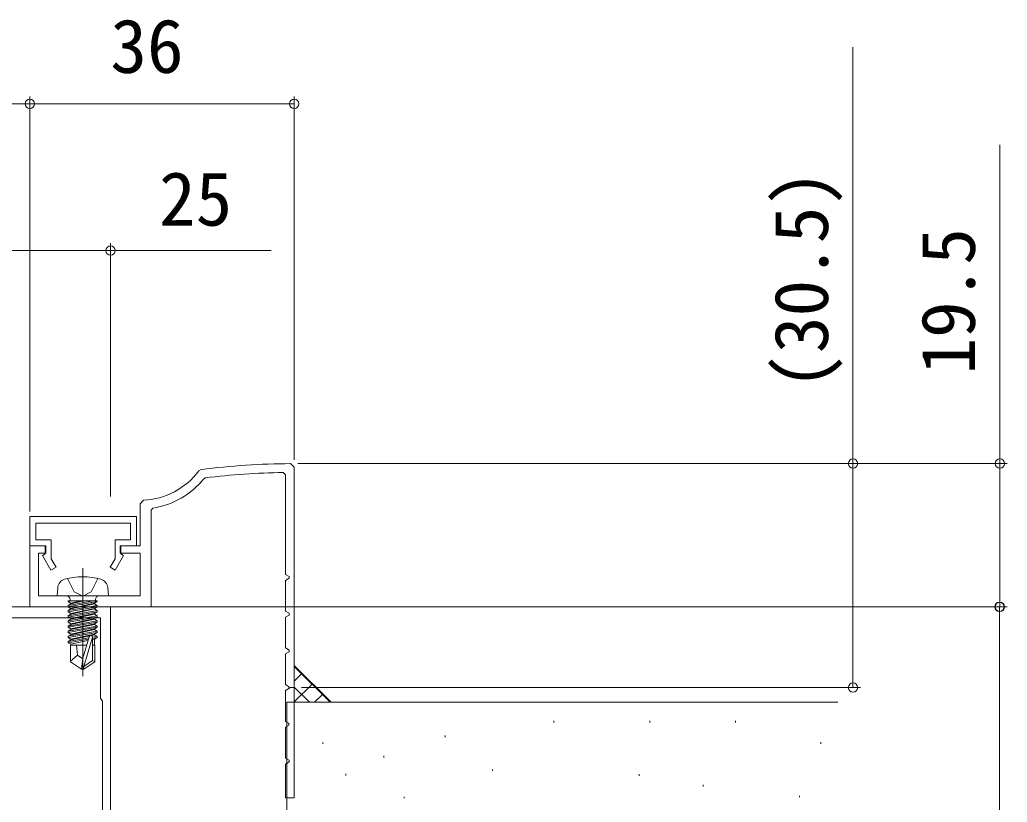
# Model space of a CAD drawing. Units: millimetres, scale not verified. Extents: x -1188 to -198, y -840 to 760.
# Drawn here: x -485.4 to -350.9, y -468.7 to -362.2 of the extents above; entities that cross this region are included whole.
import ezdxf
from ezdxf.enums import TextEntityAlignment as Align

# ---------------------------------------------------------------- set-up
doc = ezdxf.new("R2010")
doc.units = ezdxf.units.MM
doc.header["$LTSCALE"] = 4
doc.linetypes.add('CHAIN2', pattern=[12, 9, -1, 1, -1])
doc.linetypes.add('DASHED3', pattern=[4, 3, -1])
for name, color, linetype, lineweight in [('0-3_YKK_11', 7, 'Continuous', 9), ('0-6_YKK_13', 4, 'Continuous', 9), ('0-8_YKK_D', 6, 'Continuous', 9), ('0-9_YSS_K', 3, 'Continuous', 9), ('0-A_YSS_KE', 3, 'Continuous', 9)]:
    doc.layers.add(name, color=color, linetype=linetype, lineweight=lineweight)
doc.styles.add('ＭＳ ゴシック', font='')
doc.styles.get('ＭＳ ゴシック').set_extended_font_data('MS Gothic')

msp = doc.modelspace()

# ---------------------------------------------------------------- linework, layer by layer
at = {"layer": '0-3_YKK_11'}
for p, q in [((-460.664, -423.401), (-461.001, -423.597)), ((-460.3, -424.649), (-460.103, -424.54)), ((-449.504, -423.807), (-449.2, -424.107)), ((-449.2, -424.107), (-449.2, -437.692)), ((-468.524, -427.585), (-469, -428.084)), ((-469, -428.084), (-469, -433.796)), ((-467.5, -428.954), (-467.247, -428.658)), ((-484, -433.796), (-484, -429.796)), ((-484, -429.796), (-469.5, -429.796)), ((-484, -433.796), (-484, -429.796)), ((-484, -429.796), (-469.5, -429.796)), ((-469.5, -429.796), (-469.5, -433.796)), ((-469.5, -429.796), (-469.5, -433.796)), ((-467.5, -442.096), (-467.5, -428.954)), ((-483.2, -430.696), (-483.2, -432.996)), ((-470.3, -430.696), (-483.2, -430.696)), ((-483.2, -430.696), (-483.2, -432.996)), ((-470.3, -430.696), (-483.2, -430.696)), ((-470.3, -432.996), (-470.3, -430.696)), ((-470.3, -432.996), (-470.3, -430.696)), ((-481.9, -433.796), (-484, -433.796)), ((-481.9, -433.796), (-484, -433.796)), ((-484, -433.796), (-484, -442.096)), ((-481.8, -433.796), (-484, -433.796)), ((-483.2, -432.996), (-481.1, -432.996)), ((-483.2, -432.996), (-481.1, -432.996)), ((-481.9, -434.896), (-481.9, -433.796)), ((-481.9, -434.896), (-481.9, -433.796)), ((-481.8, -434.796), (-481.8, -433.796)), ((-481.1, -432.996), (-481.1, -435.544)), ((-481.1, -432.996), (-481.1, -435.544)), ((-472.4, -432.996), (-470.3, -432.996)), ((-472.4, -435.544), (-472.4, -432.996)), ((-472.4, -432.996), (-470.3, -432.996)), ((-472.4, -435.544), (-472.4, -432.996)), ((-471.7, -433.796), (-471.7, -434.796)), ((-469, -433.796), (-471.7, -433.796)), ((-471.6, -433.796), (-471.6, -434.896)), ((-469.5, -433.796), (-471.6, -433.796)), ((-471.6, -433.796), (-471.6, -434.896)), ((-469.5, -433.796), (-471.6, -433.796)), ((-482.8, -434.796), (-481.8, -434.796)), ((-482.8, -440.596), (-482.8, -434.796)), ((-482.273, -435.111), (-481.9, -434.896)), ((-482.273, -435.111), (-481.9, -434.896)), ((-481.127, -437.096), (-482.273, -435.111)), ((-481.127, -437.096), (-482.273, -435.111)), ((-481.1, -435.544), (-480.435, -436.696)), ((-481.1, -435.544), (-480.435, -436.696)), ((-473.065, -436.696), (-472.4, -435.544)), ((-473.065, -436.696), (-472.4, -435.544)), ((-471.227, -435.111), (-472.373, -437.096)), ((-471.227, -435.111), (-472.373, -437.096)), ((-471.7, -434.796), (-469, -434.796)), ((-471.6, -434.896), (-471.227, -435.111)), ((-471.6, -434.896), (-471.227, -435.111)), ((-469, -434.796), (-469, -440.596)), ((-480.435, -436.696), (-481.127, -437.096)), ((-480.435, -436.696), (-481.127, -437.096)), ((-472.373, -437.096), (-473.065, -436.696)), ((-472.373, -437.096), (-473.065, -436.696)), ((-449.2, -437.692), (-448.7, -437.981)), ((-448.7, -438.211), (-449.2, -438.5)), ((-448.7, -437.981), (-448.7, -438.211)), ((-449.2, -438.5), (-449.2, -442.692)), ((-469, -440.596), (-482.8, -440.596)), ((-472.999, -442.096), (-497.999, -442.096)), ((-484, -442.096), (-467.5, -442.096)), ((-473, -486.638), (-472.999, -442.096)), ((-496.6, -443.596), (-474.4, -443.596)), ((-474.4, -443.596), (-474.4, -454.596)), ((-449.2, -442.692), (-448.7, -442.981)), ((-448.7, -443.211), (-449.2, -443.5)), ((-449.2, -443.5), (-449.2, -447.692)), ((-448.7, -442.981), (-448.7, -443.211)), ((-449.2, -447.692), (-448.7, -447.981)), ((-448.7, -448.211), (-449.2, -448.5)), ((-449.2, -448.5), (-449.2, -452.692)), ((-448.7, -447.981), (-448.7, -448.211)), ((-449.2, -452.692), (-448.8, -452.923)), ((-448.8, -452.923), (-448.7, -453.096)), ((-448.5, -453.096), (-449.2, -453.5)), ((-449.2, -453.5), (-449.2, -457.692)), ((-448, -453.096), (-448.5, -453.096)), ((-448, -458.096), (-448, -453.096)), ((-474.4, -454.596), (-474.1, -454.896)), ((-474.1, -454.896), (-474.1, -476.696)), ((-449.2, -457.692), (-448.8, -457.923)), ((-448.8, -458.269), (-449.2, -458.5)), ((-448.8, -457.923), (-448.7, -458.096)), ((-448.7, -458.096), (-448.8, -458.269)), ((-448, -468.096), (-448, -458.096)), ((-449.2, -458.5), (-449.2, -462.692)), ((-449.2, -462.692), (-448.7, -462.981)), ((-448.7, -463.211), (-449.2, -463.5)), ((-449.2, -463.5), (-449.2, -468.096)), ((-448.7, -462.981), (-448.7, -463.211)), ((-449.2, -468.096), (-448, -468.096))]:
    msp.add_line(p, q, dxfattribs=at)
msp.add_lwpolyline([(-448, -453.096), (-448, -423.097), (-448.503, -422.597)], dxfattribs=at)
for centre, radius, start, end in [((-448, -522.596), 100, 90.28789, 97.27556), ((-469, -417.596), 10, 272.72939, 323.12247), ((-469, -417.596), 11.2, 279.00505, 320.96974), ((-448, -522.596), 98.8, 90.87253, 97.03664)]:
    msp.add_arc(centre, radius, start, end, dxfattribs=at)
at = {"layer": '0-6_YKK_13', "linetype": 'CHAIN2'}
msp.add_line((-476.8, -436.843), (-476.8, -451.526), dxfattribs=at)
at = {"layer": '0-6_YKK_13', "linetype": 'DASHED3'}
for p, q in [((-478.85, -438.233), (-477.945, -440.048)), ((-474.75, -438.233), (-475.655, -440.048)), ((-477.945, -440.048), (-476.8, -440.657)), ((-475.655, -440.048), (-476.8, -440.657))]:
    msp.add_line(p, q, dxfattribs=at)
at = {"layer": '0-6_YKK_13'}
for p, q in [((-480.3, -440.596), (-480.202, -439.477)), ((-473.3, -440.596), (-473.398, -439.477)), ((-473.3, -440.596), (-480.3, -440.596)), ((-475.315, -441.296), (-478.779, -441.909)), ((-478.779, -441.383), (-478.285, -441.296)), ((-478.779, -441.296), (-478.779, -441.383)), ((-474.821, -441.296), (-478.779, -441.296)), ((-478.779, -442.083), (-474.821, -441.383)), ((-478.779, -441.383), (-478.4, -441.602)), ((-478.779, -441.909), (-478.4, -441.69)), ((-478.779, -441.909), (-478.779, -442.083)), ((-474.821, -441.909), (-478.779, -442.609)), ((-478.779, -442.083), (-478.4, -442.302)), ((-478.779, -442.783), (-474.821, -442.083)), ((-478.53, -441.096), (-478.53, -441.296)), ((-478.4, -441.69), (-476.599, -441.296)), ((-477.001, -441.296), (-478.4, -441.602)), ((-478.4, -441.69), (-478.4, -441.602)), ((-478.4, -442.39), (-475.2, -441.69)), ((-475.2, -441.69), (-475.2, -441.602)), ((-474.821, -441.909), (-475.2, -441.69)), ((-475.07, -441.096), (-475.07, -441.296)), ((-478.779, -442.609), (-478.4, -442.39)), ((-478.779, -442.609), (-478.779, -442.783)), ((-474.821, -442.609), (-478.779, -443.309)), ((-478.779, -442.783), (-478.4, -443.002)), ((-478.779, -443.483), (-474.821, -442.783)), ((-478.779, -443.309), (-478.4, -443.09)), ((-478.779, -443.309), (-478.779, -443.483)), ((-474.821, -443.309), (-478.779, -444.009)), ((-478.779, -443.483), (-478.4, -443.702)), ((-478.779, -444.183), (-474.821, -443.483)), ((-478.4, -442.39), (-478.4, -442.302)), ((-478.4, -443.09), (-475.2, -442.39)), ((-478.4, -443.09), (-478.4, -443.002)), ((-475.2, -443.002), (-478.4, -443.702)), ((-478.4, -443.79), (-475.2, -443.09)), ((-475.2, -442.39), (-475.2, -442.302)), ((-474.821, -442.609), (-475.2, -442.39)), ((-474.821, -442.783), (-475.2, -443.002)), ((-475.2, -443.09), (-475.2, -443.002)), ((-474.821, -443.309), (-475.2, -443.09)), ((-474.821, -443.483), (-475.2, -443.702)), ((-474.821, -442.609), (-474.821, -442.783)), ((-474.821, -443.309), (-474.821, -443.483)), ((-478.779, -444.009), (-478.4, -443.79)), ((-474.821, -444.009), (-478.779, -444.709)), ((-478.779, -444.009), (-478.779, -444.183)), ((-478.779, -444.883), (-474.821, -444.183)), ((-478.779, -444.183), (-478.4, -444.402)), ((-478.779, -444.709), (-478.4, -444.49)), ((-474.821, -444.709), (-478.779, -445.409)), ((-478.779, -444.709), (-478.779, -444.883)), ((-478.779, -445.583), (-474.821, -444.883)), ((-478.779, -444.883), (-478.4, -445.102)), ((-475.2, -443.702), (-478.4, -444.402)), ((-478.4, -443.79), (-478.4, -443.702)), ((-478.4, -444.49), (-475.2, -443.79)), ((-475.2, -444.402), (-478.4, -445.102)), ((-478.4, -444.49), (-478.4, -444.402)), ((-478.4, -445.19), (-475.2, -444.49)), ((-475.2, -443.79), (-475.2, -443.702)), ((-474.821, -444.009), (-475.2, -443.79)), ((-474.821, -444.183), (-475.2, -444.402)), ((-475.2, -444.49), (-475.2, -444.402)), ((-474.821, -444.709), (-475.2, -444.49)), ((-474.821, -444.883), (-475.2, -445.102)), ((-474.821, -444.009), (-474.821, -444.183)), ((-474.821, -444.709), (-474.821, -444.883)), ((-478.779, -445.409), (-478.4, -445.19)), ((-474.821, -445.409), (-478.779, -446.109)), ((-478.779, -445.409), (-478.779, -445.583)), ((-478.779, -446.283), (-474.821, -445.583)), ((-478.779, -445.583), (-478.4, -445.802)), ((-478.779, -446.109), (-478.4, -445.89)), ((-478.779, -446.109), (-478.779, -446.283)), ((-478.779, -446.283), (-478.4, -446.502)), ((-475.977, -446.313), (-478.779, -446.809)), ((-475.2, -445.102), (-478.4, -445.802)), ((-478.4, -445.19), (-478.4, -445.102)), ((-478.4, -445.89), (-475.2, -445.19)), ((-475.2, -445.802), (-478.4, -446.502)), ((-478.4, -445.89), (-478.4, -445.802)), ((-478.4, -446.59), (-475.2, -445.89)), ((-476.8, -449.09), (-475.94, -446.189)), ((-476.65, -450.234), (-475.45, -446.244)), ((-474.821, -446.109), (-475.451, -446.22)), ((-475.45, -446.244), (-475.45, -449.391)), ((-475.45, -446.395), (-474.821, -446.283)), ((-475.2, -445.19), (-475.2, -445.102)), ((-474.821, -445.409), (-475.2, -445.19)), ((-474.821, -445.583), (-475.2, -445.802)), ((-475.2, -445.89), (-475.2, -445.802)), ((-474.821, -446.109), (-475.2, -445.89)), ((-474.821, -446.283), (-475.2, -446.502)), ((-474.821, -445.409), (-474.821, -445.583)), ((-474.821, -446.109), (-474.821, -446.283)), ((-478.779, -446.983), (-476.032, -446.497)), ((-478.779, -446.809), (-478.4, -446.59)), ((-478.779, -446.809), (-478.779, -446.983)), ((-478.779, -446.983), (-478.4, -447.202)), ((-478.45, -447.296), (-478.45, -449.584)), ((-476.268, -447.296), (-478.45, -447.296)), ((-478.4, -446.59), (-478.4, -446.502)), ((-476.091, -446.697), (-478.4, -447.202)), ((-478.4, -447.29), (-478.4, -447.202)), ((-477.5, -448.696), (-477.64, -447.296)), ((-475.2, -446.502), (-475.45, -446.557)), ((-475.15, -447.296), (-475.45, -447.296)), ((-475.2, -447.296), (-475.2, -446.502)), ((-475.15, -447.296), (-475.15, -449.584)), ((-477.5, -448.696), (-478.45, -449.508)), ((-476.8, -449.197), (-477.5, -448.696)), ((-478.45, -449.584), (-476.95, -450.596)), ((-476.8, -449.09), (-476.95, -450.596)), ((-476.8, -449.09), (-476.8, -450.596)), ((-475.45, -449.391), (-476.65, -450.234)), ((-475.15, -449.584), (-476.65, -450.596)), ((-476.65, -450.234), (-476.65, -450.596)), ((-475.15, -449.584), (-475.45, -449.391)), ((-476.65, -450.596), (-476.95, -450.596))]:
    msp.add_line(p, q, dxfattribs=at)
for points in [[(-474.821, -441.296), (-474.821, -441.383), (-475.2, -441.602), (-478.4, -442.302)], [(-474.821, -441.909), (-474.821, -442.083), (-475.2, -442.302), (-478.4, -443.002)]]:
    msp.add_lwpolyline(points, dxfattribs=at)
for centre, radius, start, end in [((-476.8, -446.996), 9, 74.11914, 105.88084), ((-478.907, -439.59), 1.3, 105.88084, 175), ((-474.693, -439.59), 1.3, 5, 74.11914), ((-479.03, -441.096), 0.5, 0, 90), ((-474.57, -441.096), 0.5, 90, 180), ((-475.698, -446.244), 0.248, 0, 167.19095)]:
    msp.add_arc(centre, radius, start, end, dxfattribs=at)
at = {"layer": '0-8_YKK_D'}
for p, q in [((-371.94, -365.895), (-371.94, -422.596)), ((-484, -373.596), (-498, -373.596)), ((-484, -429.096), (-484, -372.596)), ((-484, -429.096), (-484, -372.596)), ((-484, -373.596), (-448, -373.596)), ((-448, -422.097), (-448, -372.596)), ((-351.94, -379.191), (-351.94, -422.597)), ((-498, -393.596), (-473, -393.596)), ((-473, -427.096), (-473, -392.596)), ((-451.135, -393.596), (-473, -393.596)), ((-447.502, -422.597), (-350.94, -422.597)), ((-393.589, -422.596), (-370.94, -422.596)), ((-371.94, -453.096), (-371.94, -422.596)), ((-351.94, -442.096), (-351.94, -422.597)), ((-472.3, -442.096), (-351, -442.096)), ((-414.589, -442.096), (-350.94, -442.096)), ((-352, -442.096), (-352, -523.096)), ((-447, -453.096), (-370.94, -453.096))]:
    msp.add_line(p, q, dxfattribs=at)
for centre in [(-484, -373.596), (-484, -373.596), (-448, -373.596), (-473, -393.596), (-371.94, -422.596), (-351.94, -422.597), (-352, -442.096), (-351.94, -442.096), (-371.94, -453.096)]:
    msp.add_circle(centre, 0.637, dxfattribs=at)
at = {"layer": '0-9_YSS_K'}
for p, q in [((-448, -450.096), (-442.999, -455.097)), ((-443.115, -455.097), (-448, -450.212)), ((-448, -452.209), (-446.944, -451.152)), ((-448, -455.037), (-445.529, -452.566)), ((-445.944, -455.096), (-448, -453.041)), ((-445.231, -455.096), (-444.115, -453.981)), ((-415.999, -455.097), (-421, -455.096)), ((-412.667, -457.633), (-412.667, -457.833)), ((-399.583, -457.633), (-399.583, -457.833)), ((-387.952, -457.633), (-387.952, -457.833)), ((-427.479, -459.623), (-427.479, -459.823)), ((-444.132, -460.548), (-444.132, -460.748)), ((-376.322, -460.541), (-376.322, -460.741)), ((-435.806, -462.399), (-435.806, -462.599)), ((-440.984, -464.85), (-440.984, -465.05)), ((-421.003, -464.249), (-421.003, -464.449)), ((-401.037, -464.903), (-401.037, -465.103)), ((-392.314, -466.356), (-392.314, -466.556)), ((-379.229, -467.81), (-379.229, -468.01)), ((-433.03, -467.95), (-433.03, -468.15))]:
    msp.add_line(p, q, dxfattribs=at)
at = {"layer": '0-A_YSS_KE'}
for p in [(-374, -455.098), (-449, -474.098)]:
    msp.add_line(p, (-449, -455.098), dxfattribs=at)

# ---------------------------------------------------------------- texts
at = {"layer": '0-8_YKK_D', "color": 4, "style": 'ＭＳ ゴシック'}
for s, p in [('36', (-473.04, -371.596)), ('25', (-466.415, -392.396))]:
    msp.add_text(s, height=7.331, dxfattribs=at).set_placement(p, align=Align.BOTTOM_LEFT)
for s, p in [('(30.5)', (-373.14, -412.535)), ('19.5', (-353.14, -410.471))]:
    msp.add_text(s, height=7.331, rotation=90, dxfattribs=at).set_placement(p, align=Align.BOTTOM_LEFT)

doc.saveas('drawing.dxf')
